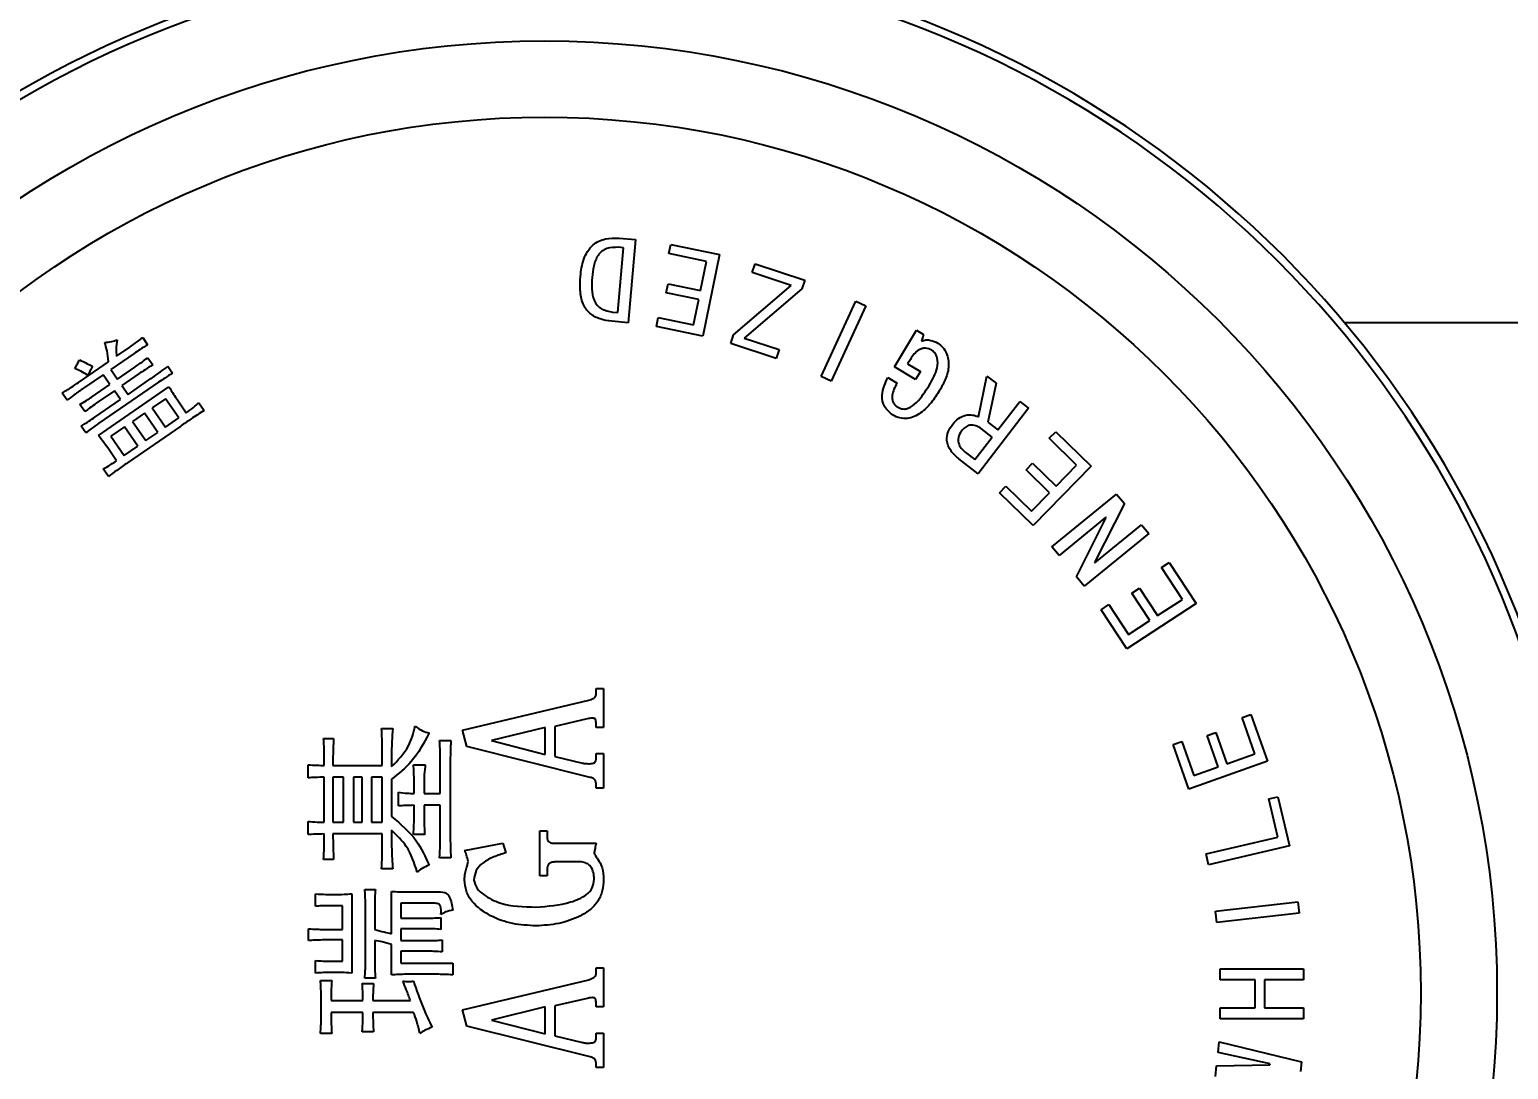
# Model space of a CAD drawing. Header units: millimetres. Extents: x 2749 to 2906, y 1537 to 1648.
# Drawn here: x 2789.11 to 2798.82, y 1620.05 to 1626.88 of the extents above; entities that cross this region are included whole.
import ezdxf

# ---------------------------------------------------------------- set-up
doc = ezdxf.new("R2010")
doc.units = ezdxf.units.MM
doc.layers.add('标注层', color=4, linetype='Continuous', lineweight=25)
doc.styles.get("Standard").update_dxf_attribs({"font": 'arial.ttf'})
doc.dimstyles.new('ISO-25', dxfattribs={"dimtxt": 2.5, "dimasz": 2.5, "dimexe": 1.25, "dimexo": 0.625, "dimtad": 1, "dimtxsty": 'Standard', "dimcen": 2.5, "dimadec": 0, "dimazin": 0, "dimtfac": 1, "dimtmove": 0, "dimatfit": 3, "dimfxl": 0, "dimarcsym": 0})

# ---------------------------------------------------------------- blocks, each defined once
blk = doc.blocks.new('*D11')
at = {"layer": 'Defpoints', "color": 0, "transparency": 16777216}
for p in [(2804.2933, 1636.02), (2804.2933, 1621.415), (2774.3933, 1620.9836)]:
    blk.add_point(p, dxfattribs=at)
at = {"layer": '标注层', "color": 0, "lineweight": -2, "transparency": 16777216}
for p, q in [((2774.3933, 1620.9836), (2774.3933, 1638.02)), ((2804.2933, 1621.415), (2804.2933, 1638.02)), ((2778.4733, 1636.02), (2800.2133, 1636.02))]:
    blk.add_line(p, q, dxfattribs=at)
at = {"layer": '标注层', "color": 0, "transparency": 16777216}
for points in [[(2778.4733, 1636.7), (2778.4733, 1635.34), (2774.3933, 1636.02)], [(2800.2133, 1636.7), (2800.2133, 1635.34), (2804.2933, 1636.02)]]:
    blk.add_solid(points, dxfattribs=at)
at = {"layer": '标注层', "color": 0, "transparency": 16777216, "insert": (2789.3433, 1639.3322), "char_height": 3.5, "attachment_point": 5}
blk.add_mtext('300', dxfattribs=at)
blk = doc.blocks.new('*D17')
at = {"layer": 'Defpoints', "color": 0, "transparency": 16777216}
for p in [(2814.8815, 1635.9828), (2804.2933, 1632.5543), (2814.8815, 1619.0984)]:
    blk.add_point(p, dxfattribs=at)
at = {"layer": '标注层', "color": 0, "lineweight": -2, "transparency": 16777216}
for p, q in [((2804.2933, 1632.5543), (2804.2933, 1637.9828)), ((2814.8815, 1619.0984), (2814.8815, 1637.9828)), ((2800.2133, 1635.9828), (2796.1333, 1635.9828)), ((2804.2933, 1635.9828), (2814.8815, 1635.9828)), ((2818.9615, 1635.9828), (2823.0415, 1635.9828))]:
    blk.add_line(p, q, dxfattribs=at)
at = {"layer": '标注层', "color": 0, "transparency": 16777216}
for points in [[(2800.2133, 1636.6628), (2800.2133, 1635.3028), (2804.2933, 1635.9828)], [(2818.9615, 1636.6628), (2818.9615, 1635.3028), (2814.8815, 1635.9828)]]:
    blk.add_solid(points, dxfattribs=at)
at = {"layer": '标注层', "color": 0, "transparency": 16777216, "insert": (2809.5874, 1639.2867), "char_height": 3.5, "attachment_point": 5}
blk.add_mtext('75', dxfattribs=at)

msp = doc.modelspace()

# ---------------------------------------------------------------- linework, layer by layer
at = {"color": 7, "linetype": 'Continuous', "lineweight": 25}
for p, q in [((2792.9754, 1625.0223), (2793.0125, 1625.4468)), ((2793.0125, 1625.4468), (2792.9774, 1625.4499)), ((2792.9827, 1625.5105), (2793.0912, 1625.501)), ((2793.0912, 1625.501), (2793.0435, 1624.9553)), ((2793.3099, 1625.4087), (2793.3221, 1625.4682)), ((2793.3221, 1625.4682), (2793.6416, 1625.4026)), ((2793.5572, 1625.3579), (2793.3099, 1625.4087)), ((2793.5181, 1625.1668), (2793.5572, 1625.3579)), ((2793.6416, 1625.4026), (2793.5317, 1624.8671)), ((2793.8571, 1625.2838), (2793.876, 1625.3416)), ((2793.876, 1625.3416), (2794.2017, 1625.2353)), ((2794.1128, 1625.2003), (2793.8571, 1625.2838)), ((2793.2928, 1625.1511), (2793.3051, 1625.2105)), ((2793.5058, 1625.1073), (2793.2928, 1625.1511)), ((2793.3051, 1625.2105), (2793.5181, 1625.1668)), ((2793.734, 1624.8761), (2794.1128, 1625.2003)), ((2794.1828, 1625.1775), (2793.8039, 1624.8533)), ((2794.2017, 1625.2353), (2794.1828, 1625.1775)), ((2793.4718, 1624.9413), (2793.5058, 1625.1073)), ((2794.308, 1624.6016), (2794.5357, 1625.0967)), ((2794.6022, 1625.0661), (2794.3746, 1624.571)), ((2794.5357, 1625.0967), (2794.6022, 1625.0661)), ((2793.0435, 1624.9553), (2792.935, 1624.9648)), ((2792.9403, 1625.0254), (2792.9754, 1625.0223)), ((2793.2278, 1624.9295), (2793.24, 1624.9889)), ((2793.24, 1624.9889), (2793.4718, 1624.9413)), ((2800.1933, 1624.9543), (2797.7433, 1624.9543)), ((2789.8569, 1624.8578), (2789.8896, 1624.8105)), ((2793.5317, 1624.8671), (2793.2278, 1624.9295)), ((2793.7151, 1624.8183), (2793.734, 1624.8761)), ((2793.8039, 1624.8533), (2794.0323, 1624.7786)), ((2794.7901, 1624.6661), (2794.935, 1624.9053)), ((2794.935, 1624.9053), (2794.9812, 1624.8773)), ((2794.9812, 1624.8773), (2794.9663, 1624.8343)), ((2789.6853, 1624.7354), (2789.7721, 1624.7952)), ((2794.0134, 1624.7208), (2793.7151, 1624.8183)), ((2794.0323, 1624.7786), (2794.0134, 1624.7208)), ((2789.4355, 1624.5631), (2789.6327, 1624.6991)), ((2789.801, 1624.7532), (2789.6485, 1624.648)), ((2789.6921, 1624.5848), (2789.8052, 1624.6628)), ((2789.89, 1624.7253), (2789.9227, 1624.678)), ((2790.0221, 1624.669), (2790.053, 1624.6242)), ((2794.9287, 1624.5822), (2794.7901, 1624.6661)), ((2794.8939, 1624.7147), (2794.8758, 1624.6848)), ((2794.8758, 1624.6848), (2794.9601, 1624.6338)), ((2789.5986, 1624.6136), (2789.4696, 1624.5246)), ((2789.9618, 1624.5652), (2789.57, 1624.2949)), ((2789.6422, 1624.5504), (2789.5986, 1624.6136)), ((2789.6485, 1624.648), (2789.6921, 1624.5848)), ((2789.8341, 1624.6208), (2789.721, 1624.5428)), ((2789.761, 1624.4848), (2789.911, 1624.5883)), ((2794.3746, 1624.571), (2794.308, 1624.6016)), ((2794.7473, 1624.5954), (2794.8071, 1624.5592)), ((2794.9601, 1624.6338), (2794.9287, 1624.5822)), ((2795.342, 1624.3377), (2795.3962, 1624.605)), ((2795.3962, 1624.605), (2795.4565, 1624.5584)), ((2789.361, 1624.4458), (2789.3284, 1624.4931)), ((2789.5212, 1624.4669), (2789.6422, 1624.5504)), ((2789.6711, 1624.5084), (2789.5527, 1624.4266)), ((2789.5668, 1624.2151), (2790.0296, 1624.5344)), ((2789.7111, 1624.4505), (2789.6711, 1624.5084)), ((2789.721, 1624.5428), (2789.761, 1624.4848)), ((2795.4565, 1624.5584), (2795.4031, 1624.3025)), ((2789.4783, 1624.3714), (2789.4456, 1624.4187)), ((2789.5428, 1624.3343), (2789.7111, 1624.4505)), ((2790.0061, 1624.456), (2789.9194, 1624.3962)), ((2789.9194, 1624.3962), (2790.0063, 1624.27)), ((2790.0931, 1624.3298), (2790.0061, 1624.456)), ((2790.0851, 1624.4484), (2790.1431, 1624.3643)), ((2790.2263, 1624.4293), (2790.2608, 1624.3793)), ((2795.6699, 1624.3934), (2795.3379, 1623.9639)), ((2795.4684, 1624.2521), (2795.6121, 1624.4381)), ((2795.6121, 1624.4381), (2795.6699, 1624.3934)), ((2789.485, 1624.2323), (2789.454, 1624.2771)), ((2789.7378, 1624.2709), (2789.6485, 1624.2093)), ((2789.8248, 1624.1447), (2789.7378, 1624.2709)), ((2790.1063, 1624.2768), (2789.7566, 1624.0356)), ((2789.8694, 1624.3617), (2789.7904, 1624.3072)), ((2789.7904, 1624.3072), (2789.8774, 1624.181)), ((2789.9563, 1624.2355), (2789.8694, 1624.3617)), ((2790.0063, 1624.27), (2790.0931, 1624.3298)), ((2795.4031, 1624.3025), (2795.4684, 1624.2521)), ((2789.6485, 1624.2093), (2789.7354, 1624.0831)), ((2789.8774, 1624.181), (2789.9563, 1624.2355)), ((2795.3171, 1624.0563), (2795.4315, 1624.2044)), ((2795.4315, 1624.2044), (2795.3612, 1624.2588)), ((2795.8055, 1624.1963), (2795.8477, 1624.2396)), ((2795.9853, 1624.0209), (2795.8055, 1624.1963)), ((2795.8477, 1624.2396), (2796.0797, 1624.0131)), ((2789.6854, 1624.0486), (2789.6274, 1624.1327)), ((2789.7354, 1624.0831), (2789.8248, 1624.1447)), ((2795.2619, 1624.099), (2795.3171, 1624.0563)), ((2789.6323, 1623.9458), (2789.5977, 1623.9958)), ((2795.3379, 1623.9639), (2795.2124, 1624.0609)), ((2795.6529, 1623.9898), (2795.6952, 1624.0331)), ((2795.8076, 1623.8389), (2795.6529, 1623.9898)), ((2795.6952, 1624.0331), (2795.8499, 1623.8822)), ((2796.0797, 1624.0131), (2795.7001, 1623.624)), ((2795.8499, 1623.8822), (2795.9853, 1624.0209)), ((2795.4794, 1623.8394), (2795.5216, 1623.8826)), ((2795.5216, 1623.8826), (2795.69, 1623.7183)), ((2795.7001, 1623.624), (2795.4794, 1623.8394)), ((2795.69, 1623.7183), (2795.8076, 1623.8389)), ((2795.8233, 1623.4841), (2796.2477, 1623.8302)), ((2796.2477, 1623.8302), (2796.2984, 1623.7682)), ((2796.2984, 1623.7682), (2796.102, 1623.3807)), ((2796.1776, 1623.678), (2795.8699, 1623.4271)), ((2795.9833, 1623.2881), (2796.1798, 1623.6755)), ((2796.104, 1623.3782), (2796.4118, 1623.6292)), ((2796.1798, 1623.6755), (2796.1776, 1623.678)), ((2796.4118, 1623.6292), (2796.4583, 1623.5721)), ((2796.4583, 1623.5721), (2796.0339, 1623.226)), ((2795.8699, 1623.4271), (2795.8233, 1623.4841)), ((2796.102, 1623.3807), (2796.104, 1623.3782)), ((2796.5414, 1623.3492), (2796.5918, 1623.3821)), ((2796.6788, 1623.1391), (2796.5414, 1623.3492)), ((2796.5918, 1623.3821), (2796.7694, 1623.1109)), ((2796.0339, 1623.226), (2795.9833, 1623.2881)), ((2796.3478, 1623.1807), (2796.3982, 1623.2137)), ((2796.3982, 1623.2137), (2796.5166, 1623.0329)), ((2796.1458, 1623.0714), (2796.1963, 1623.1044)), ((2796.1963, 1623.1044), (2796.3251, 1622.9076)), ((2796.7694, 1623.1109), (2796.3147, 1622.8134)), ((2796.4661, 1622.9999), (2796.3478, 1623.1807)), ((2796.5166, 1623.0329), (2796.6788, 1623.1391)), ((2796.3147, 1622.8134), (2796.1458, 1623.0714)), ((2796.3251, 1622.9076), (2796.4661, 1622.9999)), ((2792.8316, 1622.5145), (2792.8316, 1622.5543)), ((2792.8316, 1622.5543), (2792.881, 1622.5543)), ((2792.881, 1622.5543), (2792.881, 1622.2979)), ((2791.9563, 1622.2796), (2792.7837, 1622.4767)), ((2792.7744, 1622.3544), (2792.5604, 1622.3056)), ((2792.8316, 1622.2979), (2792.8316, 1622.3307)), ((2797.0706, 1622.3641), (2797.1278, 1622.3844)), ((2797.1553, 1622.1261), (2797.0706, 1622.3641)), ((2797.1278, 1622.3844), (2797.2372, 1622.077)), ((2791.4249, 1622.2909), (2791.4985, 1622.2909)), ((2791.9838, 1622.1727), (2791.9563, 1622.2796)), ((2792.4988, 1622.2981), (2792.1451, 1622.2118)), ((2792.4988, 1622.1215), (2792.4988, 1622.2981)), ((2792.5604, 1622.3056), (2792.5604, 1622.1082)), ((2792.881, 1622.2979), (2792.8316, 1622.2979)), ((2796.8412, 1622.2452), (2796.8984, 1622.2655)), ((2796.9142, 1622.0403), (2796.8412, 1622.2452)), ((2796.8984, 1622.2655), (2796.9714, 1622.0606)), ((2791.0442, 1622.2254), (2791.1097, 1622.2254)), ((2791.429, 1622.0494), (2791.429, 1622.1394)), ((2791.4904, 1622.1435), (2791.4904, 1622.0412)), ((2791.8056, 1622.2131), (2791.8792, 1622.2131)), ((2792.785, 1621.9724), (2791.9838, 1622.1727)), ((2792.1451, 1622.2118), (2792.4988, 1622.1215)), ((2796.6178, 1622.186), (2796.675, 1622.2063)), ((2796.7219, 1621.8936), (2796.6178, 1622.186)), ((2796.675, 1622.2063), (2796.7544, 1621.9833)), ((2790.9418, 1621.9675), (2790.9418, 1622.0535)), ((2791.0483, 1622.0494), (2791.0483, 1622.1108)), ((2791.1056, 1622.1108), (2791.1056, 1622.0494)), ((2791.1056, 1622.0494), (2791.429, 1622.0494)), ((2791.6336, 1622.0535), (2791.7114, 1622.0535)), ((2791.8097, 1621.8652), (2791.8097, 1622.0412)), ((2791.8752, 1622.0412), (2791.8752, 1621.5991)), ((2792.5604, 1622.1082), (2792.7432, 1622.0646)), ((2792.8316, 1622.0868), (2792.8316, 1622.1267)), ((2792.8316, 1622.1267), (2792.881, 1622.1267)), ((2792.881, 1622.1267), (2792.881, 1621.9009)), ((2797.2372, 1622.077), (2796.7219, 1621.8936)), ((2796.7544, 1621.9833), (2796.9142, 1622.0403)), ((2796.9714, 1622.0606), (2797.1553, 1622.1261)), ((2791.0483, 1621.6768), (2791.0483, 1621.9716)), ((2791.1752, 1621.9716), (2791.1056, 1621.9716)), ((2791.1056, 1621.9716), (2791.1056, 1621.6768)), ((2791.1752, 1621.6768), (2791.1752, 1621.9716)), ((2791.298, 1621.9716), (2791.2407, 1621.9716)), ((2791.2407, 1621.9716), (2791.2407, 1621.6768)), ((2791.298, 1621.6768), (2791.298, 1621.9716)), ((2791.429, 1621.9716), (2791.3594, 1621.9716)), ((2791.3594, 1621.9716), (2791.3594, 1621.6768)), ((2791.429, 1621.6768), (2791.429, 1621.9716)), ((2791.4904, 1621.9593), (2791.4904, 1621.7137)), ((2791.6377, 1621.8652), (2791.6377, 1621.9429)), ((2791.5354, 1621.7833), (2791.5354, 1621.8733)), ((2791.7032, 1621.9388), (2791.7032, 1621.8652)), ((2791.7032, 1621.8652), (2791.8097, 1621.8652)), ((2792.8316, 1621.9009), (2792.8316, 1621.9285)), ((2792.881, 1621.9009), (2792.8316, 1621.9009)), ((2797.2473, 1621.8291), (2797.3063, 1621.843)), ((2797.3063, 1621.843), (2797.3815, 1621.5203)), ((2791.6377, 1621.7137), (2791.6377, 1621.7874)), ((2791.8097, 1621.7874), (2791.7032, 1621.7874)), ((2791.7032, 1621.7874), (2791.7032, 1621.7219)), ((2791.8097, 1621.5991), (2791.8097, 1621.7874)), ((2797.3058, 1621.5779), (2797.2473, 1621.8291)), ((2790.9418, 1621.595), (2790.9418, 1621.6809)), ((2791.1056, 1621.6768), (2791.1752, 1621.6768)), ((2791.2407, 1621.6768), (2791.298, 1621.6768)), ((2791.3594, 1621.6768), (2791.429, 1621.6768)), ((2791.0483, 1621.5704), (2791.0483, 1621.5991)), ((2791.429, 1621.5991), (2791.1056, 1621.5991)), ((2791.429, 1621.5172), (2791.429, 1621.5991)), ((2791.4904, 1621.6236), (2791.4904, 1621.5172)), ((2791.7073, 1621.595), (2791.6336, 1621.595)), ((2792.4618, 1621.3234), (2792.4618, 1621.6203)), ((2792.4618, 1621.6203), (2792.5111, 1621.6203)), ((2792.5111, 1621.6203), (2792.5111, 1621.57)), ((2796.8343, 1621.4682), (2797.3058, 1621.5779)), ((2791.9686, 1621.4914), (2792.22, 1621.5386)), ((2792.22, 1621.5386), (2792.2399, 1621.4754)), ((2792.5566, 1621.5386), (2792.8316, 1621.5386)), ((2796.8509, 1621.3968), (2796.8343, 1621.4682)), ((2797.3815, 1621.5203), (2796.8509, 1621.3968)), ((2791.1097, 1621.4312), (2791.0442, 1621.4312)), ((2791.4985, 1621.3698), (2791.4249, 1621.3698)), ((2791.8792, 1621.4435), (2791.8056, 1621.4435)), ((2792.5111, 1621.3664), (2792.5111, 1621.3234)), ((2792.7363, 1621.4153), (2792.5612, 1621.4153)), ((2792.5111, 1621.3234), (2792.4618, 1621.3234)), ((2790.9909, 1621.1242), (2790.9909, 1621.2061)), ((2791.2284, 1621.2061), (2791.2284, 1620.6862)), ((2791.3143, 1621.2347), (2791.3839, 1621.2347)), ((2791.4904, 1620.9441), (2791.4904, 1621.2225)), ((2791.5845, 1621.2184), (2791.7892, 1621.2184)), ((2791.167, 1621.1283), (2791.0769, 1621.1283)), ((2791.167, 1620.9728), (2791.167, 1621.1283)), ((2791.3184, 1620.7435), (2791.3184, 1621.1406)), ((2791.3798, 1621.1406), (2791.3798, 1620.9728)), ((2791.7605, 1621.1447), (2791.5518, 1621.1447)), ((2791.5518, 1621.1447), (2791.5518, 1621.0464)), ((2796.8967, 1621.0915), (2797.4373, 1621.153)), ((2796.9051, 1621.0187), (2796.8967, 1621.0915)), ((2797.4457, 1621.0802), (2796.9051, 1621.0187)), ((2797.4373, 1621.153), (2797.4457, 1621.0802)), ((2790.9459, 1620.8991), (2790.9459, 1620.9768)), ((2791.0442, 1620.9728), (2791.167, 1620.9728)), ((2791.5518, 1621.0464), (2791.7237, 1621.0464)), ((2791.7237, 1620.9768), (2791.5518, 1620.9768)), ((2791.5518, 1620.9768), (2791.5518, 1620.8991)), ((2791.8138, 1621.0505), (2791.8138, 1620.9728)), ((2791.167, 1620.9032), (2791.036, 1620.9032)), ((2791.167, 1620.764), (2791.167, 1620.9032)), ((2791.3798, 1620.8991), (2791.3798, 1620.7476)), ((2791.4904, 1620.6739), (2791.4904, 1620.8745)), ((2791.5518, 1620.8991), (2791.7196, 1620.8991)), ((2791.8219, 1620.9032), (2791.8219, 1620.8254)), ((2791.7237, 1620.8295), (2791.5518, 1620.8295)), ((2791.5518, 1620.8295), (2791.5518, 1620.7517)), ((2790.9909, 1620.6862), (2790.9909, 1620.7681)), ((2791.081, 1620.764), (2791.167, 1620.764)), ((2791.5518, 1620.7517), (2791.8915, 1620.7517)), ((2791.8915, 1620.7517), (2791.8915, 1620.6739)), ((2792.8316, 1620.6802), (2792.8316, 1620.7201)), ((2792.8316, 1620.7201), (2792.881, 1620.7201)), ((2792.881, 1620.7201), (2792.881, 1620.4637)), ((2796.9275, 1620.6406), (2796.9275, 1620.714)), ((2796.9275, 1620.714), (2797.4732, 1620.714)), ((2797.4732, 1620.714), (2797.4732, 1620.6406)), ((2791.0237, 1620.6371), (2791.0974, 1620.6371)), ((2791.298, 1620.6166), (2791.3716, 1620.6166)), ((2791.3839, 1620.6535), (2791.3143, 1620.6535)), ((2791.7892, 1620.678), (2791.5886, 1620.678)), ((2791.9563, 1620.4454), (2792.7837, 1620.6425)), ((2797.1572, 1620.6406), (2796.9275, 1620.6406)), ((2797.1572, 1620.4587), (2797.1572, 1620.6406)), ((2797.4732, 1620.6406), (2797.2179, 1620.6406)), ((2797.2179, 1620.6406), (2797.2179, 1620.4587)), ((2791.0278, 1620.3833), (2791.0278, 1620.5388)), ((2791.0933, 1620.5061), (2791.3021, 1620.5061)), ((2791.3676, 1620.5061), (2791.6132, 1620.5061)), ((2792.7744, 1620.5201), (2792.5604, 1620.4714)), ((2792.8316, 1620.4637), (2792.8316, 1620.4964)), ((2791.3021, 1620.4283), (2791.0933, 1620.4283)), ((2791.6336, 1620.4283), (2791.3676, 1620.4283)), ((2791.9838, 1620.3385), (2791.9563, 1620.4454)), ((2792.4988, 1620.4639), (2792.1451, 1620.3776)), ((2792.4988, 1620.2872), (2792.4988, 1620.4639)), ((2792.5604, 1620.4714), (2792.5604, 1620.2739)), ((2792.881, 1620.4637), (2792.8316, 1620.4637)), ((2796.9275, 1620.4587), (2797.1572, 1620.4587)), ((2796.9275, 1620.3853), (2796.9275, 1620.4587)), ((2797.2179, 1620.4587), (2797.4732, 1620.4587)), ((2797.4732, 1620.4587), (2797.4732, 1620.3853)), ((2791.3716, 1620.3014), (2791.298, 1620.3014)), ((2792.785, 1620.1381), (2791.9838, 1620.3385)), ((2792.1451, 1620.3776), (2792.4988, 1620.2872)), ((2792.8316, 1620.2526), (2792.8316, 1620.2924)), ((2792.8316, 1620.2924), (2792.881, 1620.2924)), ((2792.881, 1620.2924), (2792.881, 1620.0667)), ((2797.4732, 1620.3853), (2796.9275, 1620.3853)), ((2791.0974, 1620.2891), (2791.0237, 1620.2891)), ((2792.5604, 1620.2739), (2792.7432, 1620.2304)), ((2796.9133, 1620.1649), (2796.9212, 1620.2344)), ((2796.9212, 1620.2344), (2797.4603, 1620.1027)), ((2797.2539, 1620.091), (2796.9133, 1620.1649)), ((2797.4603, 1620.1027), (2797.453, 1620.0394)), ((2792.8316, 1620.0667), (2792.8316, 1620.0942)), ((2792.881, 1620.0667), (2792.8316, 1620.0667)), ((2796.8952, 1620.0068), (2796.9032, 1620.0764)), ((2796.9032, 1620.0764), (2797.2532, 1620.0846)), ((2797.2532, 1620.0846), (2797.2539, 1620.091))]:
    msp.add_line(p, q, dxfattribs=at)
for radius in [6.25, 5.75]:
    msp.add_circle((2792.4933, 1620.5543), radius, dxfattribs=at)
for radius, start, end in [(6.85, 98.74241, 171.25759), (6.85, 8.74241, 81.25759), (6.8, 98.74241, 171.25759), (6.8, 8.74241, 81.25759)]:
    msp.add_arc((2792.4933, 1620.5543), radius, start, end, dxfattribs=at)
for points, knots in [([(2792.7292, 1625.2593), (2792.7339, 1625.2972), (2792.7431, 1625.3726), (2792.8004, 1625.4682), (2792.8926, 1625.5118), (2792.9527, 1625.5109), (2792.9827, 1625.5105)], [0, 0, 0, 0, 0.28129, 0.55958, 0.779393, 1, 1, 1, 1]), ([(2792.9774, 1625.4499), (2792.952, 1625.45), (2792.9138, 1625.4503), (2792.8689, 1625.4258), (2792.8349, 1625.3881), (2792.8146, 1625.3271), (2792.8087, 1625.2775), (2792.8058, 1625.2527)], [0, 0, 0, 0, 0.249179, 0.374265, 0.499291, 0.749143, 1, 1, 1, 1]), ([(2792.935, 1624.9648), (2792.9094, 1624.9683), (2792.8583, 1624.9753), (2792.7874, 1625.0118), (2792.7394, 1625.0815), (2792.7244, 1625.1683), (2792.7276, 1625.229), (2792.7292, 1625.2593)], [0, 0, 0, 0, 0.187082, 0.373446, 0.559264, 0.779303, 1, 1, 1, 1]), ([(2792.8058, 1625.2527), (2792.8044, 1625.2275), (2792.8015, 1625.1773), (2792.811, 1625.1133), (2792.8376, 1625.0696), (2792.877, 1625.0364), (2792.915, 1625.0298), (2792.9403, 1625.0254)], [0, 0, 0, 0, 0.250868, 0.500813, 0.625882, 0.750938, 1, 1, 1, 1]), ([(2789.7721, 1624.7952), (2789.7882, 1624.8066), (2789.8169, 1624.8268), (2789.8447, 1624.8483), (2789.8569, 1624.8578)], [0, 0, 0, 0, 0.559986, 1, 1, 1, 1]), ([(2789.6077, 1624.8255), (2789.6232, 1624.827), (2789.6509, 1624.8298), (2789.6773, 1624.8388), (2789.6889, 1624.8427)], [0, 0, 0, 0, 0.5596819, 1, 1, 1, 1]), ([(2789.6327, 1624.6991), (2789.6305, 1624.7232), (2789.6266, 1624.7662), (2789.6135, 1624.8074), (2789.6077, 1624.8255)], [0, 0, 0, 0, 0.559567, 1, 1, 1, 1]), ([(2789.6889, 1624.8427), (2789.6863, 1624.8228), (2789.6817, 1624.7871), (2789.6842, 1624.7512), (2789.6853, 1624.7354)], [0, 0, 0, 0, 0.558902, 1, 1, 1, 1]), ([(2789.8896, 1624.8105), (2789.8728, 1624.8001), (2789.8429, 1624.7816), (2789.8138, 1624.7618), (2789.801, 1624.7532)], [0, 0, 0, 0, 0.559989, 1, 1, 1, 1]), ([(2795.0343, 1624.7746), (2795.021, 1624.7807), (2795.0009, 1624.7899), (2794.9718, 1624.7863), (2794.9314, 1624.7701), (2794.9105, 1624.7393), (2794.8939, 1624.7147)], [0, 0, 0, 0, 0.2495516, 0.3752288, 0.5010211, 1, 1, 1, 1]), ([(2794.9663, 1624.8343), (2794.9763, 1624.8374), (2794.9964, 1624.8437), (2795.0344, 1624.8401), (2795.0588, 1624.8285), (2795.0737, 1624.8214)], [0, 0, 0, 0, 0.279666, 0.560309, 1, 1, 1, 1]), ([(2795.0169, 1624.5437), (2795.0392, 1624.5809), (2795.0726, 1624.6367), (2795.0752, 1624.7134), (2795.0596, 1624.7544), (2795.0427, 1624.7679), (2795.0343, 1624.7746)], [0, 0, 0, 0, 0.501068, 0.750028, 0.875194, 1, 1, 1, 1]), ([(2795.0737, 1624.8214), (2795.0854, 1624.8128), (2795.1089, 1624.7954), (2795.1383, 1624.7443), (2795.1519, 1624.6708), (2795.1279, 1624.5854), (2795.0996, 1624.5348), (2795.0855, 1624.5095)], [0, 0, 0, 0, 0.125062, 0.250173, 0.499182, 0.749209, 1, 1, 1, 1]), ([(2789.4109, 1624.6548), (2789.417, 1624.6651), (2789.428, 1624.6835), (2789.4377, 1624.7027), (2789.442, 1624.7111)], [0, 0, 0, 0, 0.560012, 1, 1, 1, 1]), ([(2789.442, 1624.7111), (2789.4582, 1624.7035), (2789.4872, 1624.6901), (2789.5159, 1624.6762), (2789.5286, 1624.6701)], [0, 0, 0, 0, 0.560001, 1, 1, 1, 1]), ([(2789.5286, 1624.6701), (2789.5225, 1624.6588), (2789.5115, 1624.6387), (2789.5012, 1624.6182), (2789.4967, 1624.6092)], [0, 0, 0, 0, 0.559994, 1, 1, 1, 1]), ([(2789.8052, 1624.6628), (2789.8212, 1624.6742), (2789.8499, 1624.6944), (2789.8778, 1624.7158), (2789.89, 1624.7253)], [0, 0, 0, 0, 0.559996, 1, 1, 1, 1]), ([(2789.9227, 1624.678), (2789.9059, 1624.6676), (2789.876, 1624.6492), (2789.8469, 1624.6294), (2789.8341, 1624.6208)], [0, 0, 0, 0, 0.560004, 1, 1, 1, 1]), ([(2789.911, 1624.5883), (2789.9319, 1624.6031), (2789.9693, 1624.6295), (2790.0059, 1624.6569), (2790.0221, 1624.669)], [0, 0, 0, 0, 0.559994, 1, 1, 1, 1]), ([(2789.3284, 1624.4931), (2789.3486, 1624.5058), (2789.3848, 1624.5284), (2789.42, 1624.5525), (2789.4355, 1624.5631)], [0, 0, 0, 0, 0.559996, 1, 1, 1, 1]), ([(2789.4967, 1624.6092), (2789.4815, 1624.6192), (2789.4543, 1624.6371), (2789.4241, 1624.6494), (2789.4109, 1624.6548)], [0, 0, 0, 0, 0.559904, 1, 1, 1, 1]), ([(2790.053, 1624.6242), (2790.0359, 1624.6134), (2790.0052, 1624.5941), (2789.975, 1624.5741), (2789.9618, 1624.5652)], [0, 0, 0, 0, 0.560006, 1, 1, 1, 1]), ([(2794.7802, 1624.3489), (2794.7593, 1624.3654), (2794.7176, 1624.3984), (2794.7003, 1624.497), (2794.7295, 1624.5581), (2794.7473, 1624.5954)], [0, 0, 0, 0, 0.27994, 0.559897, 1, 1, 1, 1]), ([(2789.4696, 1624.5246), (2789.449, 1624.5103), (2789.4123, 1624.4848), (2789.3767, 1624.4578), (2789.361, 1624.4458)], [0, 0, 0, 0, 0.559998, 1, 1, 1, 1]), ([(2789.4456, 1624.4187), (2789.4599, 1624.4274), (2789.4854, 1624.443), (2789.5102, 1624.4596), (2789.5212, 1624.4669)], [0, 0, 0, 0, 0.560004, 1, 1, 1, 1]), ([(2790.0296, 1624.5344), (2790.0397, 1624.5181), (2790.0576, 1624.4891), (2790.0767, 1624.4609), (2790.0851, 1624.4484)], [0, 0, 0, 0, 0.560008, 1, 1, 1, 1]), ([(2794.8071, 1624.5592), (2794.7925, 1624.5325), (2794.7743, 1624.4991), (2794.774, 1624.454), (2794.7801, 1624.4322), (2794.7929, 1624.4133), (2794.8052, 1624.4048), (2794.8114, 1624.4005)], [0, 0, 0, 0, 0.4988178, 0.6242113, 0.7494384, 0.8746286, 1, 1, 1, 1]), ([(2795.0855, 1624.5095), (2795.068, 1624.4824), (2795.0329, 1624.4284), (2794.9654, 1624.3585), (2794.8893, 1624.3235), (2794.8235, 1624.3269), (2794.7946, 1624.3416), (2794.7802, 1624.3489)], [0, 0, 0, 0, 0.2509188, 0.5013336, 0.7498415, 0.8748364, 1, 1, 1, 1]), ([(2794.8114, 1624.4005), (2794.822, 1624.3955), (2794.8432, 1624.3856), (2794.8909, 1624.3933), (2794.9557, 1624.4455), (2794.9924, 1624.5043), (2795.0169, 1624.5437)], [0, 0, 0, 0, 0.124786, 0.249515, 0.498608, 1, 1, 1, 1]), ([(2789.5527, 1624.4266), (2789.5386, 1624.4165), (2789.5134, 1624.3986), (2789.489, 1624.3797), (2789.4783, 1624.3714)], [0, 0, 0, 0, 0.559988, 1, 1, 1, 1]), ([(2790.2608, 1624.3793), (2790.2317, 1624.3606), (2790.1797, 1624.3272), (2790.1287, 1624.2922), (2790.1063, 1624.2768)], [0, 0, 0, 0, 0.559987, 1, 1, 1, 1]), ([(2790.1431, 1624.3643), (2790.1593, 1624.3756), (2790.1881, 1624.3959), (2790.2146, 1624.4191), (2790.2263, 1624.4293)], [0, 0, 0, 0, 0.560031, 1, 1, 1, 1]), ([(2789.454, 1624.2771), (2789.4709, 1624.2873), (2789.501, 1624.3056), (2789.53, 1624.3255), (2789.5428, 1624.3343)], [0, 0, 0, 0, 0.559982, 1, 1, 1, 1]), ([(2789.57, 1624.2949), (2789.5538, 1624.2836), (2789.525, 1624.2634), (2789.4972, 1624.2418), (2789.485, 1624.2323)], [0, 0, 0, 0, 0.559986, 1, 1, 1, 1]), ([(2795.2124, 1624.0609), (2795.1939, 1624.0773), (2795.157, 1624.1099), (2795.1277, 1624.1759), (2795.1386, 1624.2409), (2795.1607, 1624.2728), (2795.1718, 1624.2888)], [0, 0, 0, 0, 0.280709, 0.559866, 0.779277, 1, 1, 1, 1]), ([(2795.1718, 1624.2888), (2795.1836, 1624.3025), (2795.2072, 1624.33), (2795.2549, 1624.3496), (2795.3018, 1624.3518), (2795.3286, 1624.3424), (2795.342, 1624.3377)], [0, 0, 0, 0, 0.280364, 0.559206, 0.779741, 1, 1, 1, 1]), ([(2795.3612, 1624.2588), (2795.3493, 1624.2663), (2795.3255, 1624.2812), (2795.2846, 1624.2863), (2795.2511, 1624.2694), (2795.2368, 1624.2526), (2795.2296, 1624.2441)], [0, 0, 0, 0, 0.280425, 0.55968, 0.779195, 1, 1, 1, 1]), ([(2789.6274, 1624.1327), (2789.6164, 1624.1484), (2789.5968, 1624.1763), (2789.576, 1624.2033), (2789.5668, 1624.2151)], [0, 0, 0, 0, 0.55999, 1, 1, 1, 1]), ([(2795.2296, 1624.2441), (2795.221, 1624.2306), (2795.2038, 1624.2035), (2795.2105, 1624.1427), (2795.2424, 1624.1156), (2795.2619, 1624.099)], [0, 0, 0, 0, 0.280695, 0.559535, 1, 1, 1, 1]), ([(2789.5977, 1623.9958), (2789.6146, 1624.0049), (2789.6446, 1624.0212), (2789.673, 1624.0402), (2789.6854, 1624.0486)], [0, 0, 0, 0, 0.5599437, 1, 1, 1, 1]), ([(2789.7566, 1624.0356), (2789.7331, 1624.0193), (2789.6911, 1623.9901), (2789.6502, 1623.9593), (2789.6323, 1623.9458)], [0, 0, 0, 0, 0.560001, 1, 1, 1, 1]), ([(2792.7837, 1622.4767), (2792.7953, 1622.4803), (2792.8114, 1622.4854), (2792.8283, 1622.5003), (2792.8305, 1622.5097), (2792.8316, 1622.5145)], [0, 0, 0, 0, 0.560489, 0.780118, 1, 1, 1, 1]), ([(2792.8076, 1622.3592), (2792.8013, 1622.359), (2792.79, 1622.3587), (2792.7792, 1622.3557), (2792.7744, 1622.3544)], [0, 0, 0, 0, 0.559753, 1, 1, 1, 1]), ([(2792.8316, 1622.3307), (2792.8314, 1622.3353), (2792.8312, 1622.3417), (2792.8292, 1622.3497), (2792.8256, 1622.3559), (2792.8171, 1622.3585), (2792.8108, 1622.359), (2792.8076, 1622.3592)], [0, 0, 0, 0, 0.3133769, 0.4379704, 0.5601108, 0.7793988, 1, 1, 1, 1]), ([(2791.429, 1622.1394), (2791.4288, 1622.1677), (2791.4285, 1622.2182), (2791.426, 1622.2687), (2791.4249, 1622.2909)], [0, 0, 0, 0, 0.560004, 1, 1, 1, 1]), ([(2791.4904, 1622.0412), (2791.532, 1622.0838), (2791.6063, 1622.1599), (2791.6338, 1622.2622), (2791.6459, 1622.3073)], [0, 0, 0, 0, 0.5596377, 1, 1, 1, 1]), ([(2791.4985, 1622.2909), (2791.4958, 1622.2634), (2791.4908, 1622.2144), (2791.4905, 1622.1652), (2791.4904, 1622.1435)], [0, 0, 0, 0, 0.559964, 1, 1, 1, 1]), ([(2791.736, 1622.2622), (2791.7015, 1622.1961), (2791.64, 1622.078), (2791.5361, 1621.9956), (2791.4904, 1621.9593)], [0, 0, 0, 0, 0.560091, 1, 1, 1, 1]), ([(2791.6459, 1622.3073), (2791.6612, 1622.2957), (2791.6885, 1622.275), (2791.7215, 1622.2661), (2791.736, 1622.2622)], [0, 0, 0, 0, 0.560083, 1, 1, 1, 1]), ([(2791.0483, 1622.1108), (2791.0479, 1622.1322), (2791.0473, 1622.1704), (2791.0451, 1622.2086), (2791.0442, 1622.2254)], [0, 0, 0, 0, 0.559995, 1, 1, 1, 1]), ([(2791.1097, 1622.2254), (2791.1085, 1622.204), (2791.1064, 1622.1658), (2791.1058, 1622.1276), (2791.1056, 1622.1108)], [0, 0, 0, 0, 0.560001, 1, 1, 1, 1]), ([(2791.8097, 1622.0412), (2791.8095, 1622.0733), (2791.8092, 1622.1306), (2791.8067, 1622.1879), (2791.8056, 1622.2131)], [0, 0, 0, 0, 0.560004, 1, 1, 1, 1]), ([(2791.8792, 1622.2131), (2791.8779, 1622.181), (2791.8755, 1622.1237), (2791.8753, 1622.0664), (2791.8752, 1622.0412)], [0, 0, 0, 0, 0.559992, 1, 1, 1, 1]), ([(2790.9418, 1622.0535), (2790.9617, 1622.0522), (2790.9971, 1622.0499), (2791.0326, 1622.0495), (2791.0483, 1622.0494)], [0, 0, 0, 0, 0.55998, 1, 1, 1, 1]), ([(2791.6377, 1621.9429), (2791.6375, 1621.9636), (2791.6371, 1622.0005), (2791.6347, 1622.0373), (2791.6336, 1622.0535)], [0, 0, 0, 0, 0.559983, 1, 1, 1, 1]), ([(2791.7114, 1622.0535), (2791.7087, 1622.0321), (2791.7038, 1621.9941), (2791.7034, 1621.9557), (2791.7032, 1621.9388)], [0, 0, 0, 0, 0.559956, 1, 1, 1, 1]), ([(2792.7432, 1622.0646), (2792.7503, 1622.0633), (2792.763, 1622.061), (2792.7759, 1622.0605), (2792.7816, 1622.0602)], [0, 0, 0, 0, 0.5599456, 1, 1, 1, 1]), ([(2792.7816, 1622.0602), (2792.7922, 1622.0607), (2792.8055, 1622.0614), (2792.8206, 1622.0668), (2792.8271, 1622.0716), (2792.8311, 1622.0788), (2792.8315, 1622.0841), (2792.8316, 1622.0868)], [0, 0, 0, 0, 0.499684, 0.625257, 0.749924, 0.874881, 1, 1, 1, 1]), ([(2791.0483, 1621.9716), (2791.0284, 1621.9714), (2790.9928, 1621.9711), (2790.9574, 1621.9686), (2790.9418, 1621.9675)], [0, 0, 0, 0, 0.560009, 1, 1, 1, 1]), ([(2792.8316, 1621.9285), (2792.8309, 1621.9352), (2792.8294, 1621.9485), (2792.8125, 1621.9672), (2792.7955, 1621.9704), (2792.785, 1621.9724)], [0, 0, 0, 0, 0.281219, 0.559867, 1, 1, 1, 1]), ([(2791.5354, 1621.8733), (2791.5544, 1621.8706), (2791.5884, 1621.8658), (2791.6226, 1621.8653), (2791.6377, 1621.8652)], [0, 0, 0, 0, 0.559946, 1, 1, 1, 1]), ([(2791.6377, 1621.7874), (2791.6186, 1621.787), (2791.5845, 1621.7864), (2791.5504, 1621.7842), (2791.5354, 1621.7833)], [0, 0, 0, 0, 0.559994, 1, 1, 1, 1]), ([(2790.9418, 1621.6809), (2790.9617, 1621.6796), (2790.9971, 1621.6773), (2791.0326, 1621.677), (2791.0483, 1621.6768)], [0, 0, 0, 0, 0.55998, 1, 1, 1, 1]), ([(2791.4904, 1621.7137), (2791.5495, 1621.6641), (2791.6553, 1621.5754), (2791.7113, 1621.4498), (2791.736, 1621.3944)], [0, 0, 0, 0, 0.558753, 1, 1, 1, 1]), ([(2791.6336, 1621.595), (2791.6349, 1621.6171), (2791.6373, 1621.6567), (2791.6376, 1621.6963), (2791.6377, 1621.7137)], [0, 0, 0, 0, 0.5599806, 1, 1, 1, 1]), ([(2791.7032, 1621.7219), (2791.7034, 1621.6982), (2791.7037, 1621.6558), (2791.7062, 1621.6136), (2791.7073, 1621.595)], [0, 0, 0, 0, 0.560007, 1, 1, 1, 1]), ([(2791.0483, 1621.5991), (2791.0284, 1621.5989), (2790.9928, 1621.5986), (2790.9574, 1621.5961), (2790.9418, 1621.595)], [0, 0, 0, 0, 0.560009, 1, 1, 1, 1]), ([(2791.0442, 1621.4312), (2791.0455, 1621.4572), (2791.0478, 1621.5036), (2791.0481, 1621.55), (2791.0483, 1621.5704)], [0, 0, 0, 0, 0.5599884, 1, 1, 1, 1]), ([(2791.1056, 1621.5991), (2791.1057, 1621.5677), (2791.1059, 1621.5117), (2791.1085, 1621.4558), (2791.1097, 1621.4312)], [0, 0, 0, 0, 0.5600076, 1, 1, 1, 1]), ([(2791.6582, 1621.3494), (2791.639, 1621.4085), (2791.6047, 1621.5138), (2791.5252, 1621.5901), (2791.4904, 1621.6236)], [0, 0, 0, 0, 0.561222, 1, 1, 1, 1]), ([(2791.8056, 1621.4435), (2791.8069, 1621.4725), (2791.8093, 1621.5244), (2791.8095, 1621.5762), (2791.8097, 1621.5991)], [0, 0, 0, 0, 0.55999, 1, 1, 1, 1]), ([(2791.8752, 1621.5991), (2791.8754, 1621.57), (2791.8757, 1621.5181), (2791.8782, 1621.4663), (2791.8792, 1621.4435)], [0, 0, 0, 0, 0.560003, 1, 1, 1, 1]), ([(2792.5111, 1621.57), (2792.5113, 1621.5674), (2792.5118, 1621.5622), (2792.5164, 1621.5528), (2792.5259, 1621.5434), (2792.5411, 1621.5391), (2792.5514, 1621.5387), (2792.5566, 1621.5386)], [0, 0, 0, 0, 0.125882, 0.251222, 0.500471, 0.749934, 1, 1, 1, 1]), ([(2791.4249, 1621.3698), (2791.4262, 1621.3973), (2791.4285, 1621.4464), (2791.4288, 1621.4956), (2791.429, 1621.5172)], [0, 0, 0, 0, 0.55999, 1, 1, 1, 1]), ([(2791.4904, 1621.5172), (2791.4908, 1621.4896), (2791.4915, 1621.4404), (2791.4964, 1621.3914), (2791.4985, 1621.3698)], [0, 0, 0, 0, 0.559951, 1, 1, 1, 1]), ([(2791.9933, 1621.4188), (2791.9898, 1621.4327), (2791.9835, 1621.4575), (2791.9732, 1621.481), (2791.9686, 1621.4914)], [0, 0, 0, 0, 0.558272, 1, 1, 1, 1]), ([(2792.2399, 1621.4754), (2792.2134, 1621.4671), (2792.1604, 1621.4504), (2792.0911, 1621.4161), (2792.0394, 1621.3623), (2792.0333, 1621.3185), (2792.0303, 1621.2966)], [0, 0, 0, 0, 0.281143, 0.561734, 0.781208, 1, 1, 1, 1]), ([(2792.8316, 1621.5386), (2792.8295, 1621.5273), (2792.8258, 1621.5072), (2792.8213, 1621.4872), (2792.8193, 1621.4785)], [0, 0, 0, 0, 0.560907, 1, 1, 1, 1]), ([(2792.8193, 1621.4785), (2792.8194, 1621.4745), (2792.8195, 1621.4675), (2792.8243, 1621.4624), (2792.8264, 1621.4602)], [0, 0, 0, 0, 0.559098, 1, 1, 1, 1]), ([(2792.8264, 1621.4602), (2792.8448, 1621.4333), (2792.8777, 1621.3851), (2792.88, 1621.3272), (2792.881, 1621.3016)], [0, 0, 0, 0, 0.5586301, 1, 1, 1, 1]), ([(2791.736, 1621.3944), (2791.7204, 1621.3878), (2791.6926, 1621.3759), (2791.6687, 1621.3575), (2791.6582, 1621.3494)], [0, 0, 0, 0, 0.559724, 1, 1, 1, 1]), ([(2791.9686, 1621.2987), (2791.9696, 1621.3134), (2791.9712, 1621.3395), (2791.9784, 1621.3647), (2791.9815, 1621.3758)], [0, 0, 0, 0, 0.559728, 1, 1, 1, 1]), ([(2791.9815, 1621.3758), (2791.9843, 1621.3837), (2791.9891, 1621.3978), (2791.992, 1621.4123), (2791.9933, 1621.4188)], [0, 0, 0, 0, 0.560487, 1, 1, 1, 1]), ([(2792.5612, 1621.4153), (2792.5536, 1621.415), (2792.5385, 1621.4144), (2792.5193, 1621.4027), (2792.512, 1621.3841), (2792.5114, 1621.3723), (2792.5111, 1621.3664)], [0, 0, 0, 0, 0.281034, 0.559083, 0.779083, 1, 1, 1, 1]), ([(2792.8193, 1621.3014), (2792.8186, 1621.3161), (2792.8172, 1621.3454), (2792.801, 1621.3843), (2792.7706, 1621.4091), (2792.7477, 1621.4132), (2792.7363, 1621.4153)], [0, 0, 0, 0, 0.280921, 0.560477, 0.779877, 1, 1, 1, 1]), ([(2792.4375, 1620.9961), (2792.3861, 1620.9988), (2792.2834, 1621.0041), (2792.1372, 1621.0564), (2792.03, 1621.1315), (2791.9757, 1621.2216), (2791.971, 1621.273), (2791.9686, 1621.2987)], [0, 0, 0, 0, 0.250502, 0.500764, 0.750092, 0.875058, 1, 1, 1, 1]), ([(2792.0303, 1621.2966), (2792.0357, 1621.2773), (2792.0466, 1621.2384), (2792.1101, 1621.1866), (2792.2352, 1621.1233), (2792.3565, 1621.1209), (2792.4375, 1621.1194)], [0, 0, 0, 0, 0.123503, 0.248867, 0.498938, 1, 1, 1, 1]), ([(2792.881, 1621.3016), (2792.8795, 1621.2765), (2792.8765, 1621.2262), (2792.846, 1621.1557), (2792.7946, 1621.0992), (2792.7076, 1621.0483), (2792.5882, 1621.005), (2792.4877, 1620.9991), (2792.4375, 1620.9961)], [0, 0, 0, 0, 0.125038, 0.249874, 0.374768, 0.49985, 0.749889, 1, 1, 1, 1]), ([(2792.4375, 1621.1194), (2792.5143, 1621.1254), (2792.6295, 1621.1344), (2792.7564, 1621.1851), (2792.8117, 1621.2432), (2792.8168, 1621.2821), (2792.8193, 1621.3014)], [0, 0, 0, 0, 0.500529, 0.750512, 0.87539, 1, 1, 1, 1]), ([(2790.9909, 1621.2061), (2791.0138, 1621.2047), (2791.0547, 1621.2021), (2791.0957, 1621.202), (2791.1138, 1621.202)], [0, 0, 0, 0, 0.5599548, 1, 1, 1, 1]), ([(2791.1138, 1621.202), (2791.1352, 1621.202), (2791.1734, 1621.2021), (2791.2116, 1621.2049), (2791.2284, 1621.2061)], [0, 0, 0, 0, 0.560042, 1, 1, 1, 1]), ([(2791.3184, 1621.1406), (2791.3182, 1621.1582), (2791.3177, 1621.1896), (2791.3154, 1621.221), (2791.3143, 1621.2347)], [0, 0, 0, 0, 0.559973, 1, 1, 1, 1]), ([(2791.3839, 1621.2347), (2791.3826, 1621.2172), (2791.3803, 1621.1858), (2791.38, 1621.1544), (2791.3798, 1621.1406)], [0, 0, 0, 0, 0.559968, 1, 1, 1, 1]), ([(2791.4904, 1621.2225), (2791.5079, 1621.2211), (2791.5393, 1621.2187), (2791.5707, 1621.2185), (2791.5845, 1621.2184)], [0, 0, 0, 0, 0.559968, 1, 1, 1, 1]), ([(2791.7892, 1621.2184), (2791.8044, 1621.2188), (2791.8271, 1621.2195), (2791.8567, 1621.2079), (2791.8806, 1621.1673), (2791.8867, 1621.1297), (2791.8915, 1621.0997)], [0, 0, 0, 0, 0.249973, 0.374722, 0.498913, 1, 1, 1, 1]), ([(2791.0769, 1621.1283), (2791.0608, 1621.1281), (2791.0321, 1621.1277), (2791.0035, 1621.1253), (2790.9909, 1621.1242)], [0, 0, 0, 0, 0.559972, 1, 1, 1, 1]), ([(2791.8138, 1621.071), (2791.8148, 1621.0899), (2791.816, 1621.1112), (2791.8077, 1621.1337), (2791.7999, 1621.1396), (2791.784, 1621.1441), (2791.7699, 1621.1445), (2791.7605, 1621.1447)], [0, 0, 0, 0, 0.500222, 0.562501, 0.624984, 0.749863, 1, 1, 1, 1]), ([(2791.8915, 1621.0997), (2791.8762, 1621.0963), (2791.8489, 1621.0904), (2791.8245, 1621.0769), (2791.8138, 1621.071)], [0, 0, 0, 0, 0.559957, 1, 1, 1, 1]), ([(2790.9459, 1620.9768), (2790.9642, 1620.9756), (2790.9969, 1620.9733), (2791.0297, 1620.9729), (2791.0442, 1620.9728)], [0, 0, 0, 0, 0.559977, 1, 1, 1, 1]), ([(2791.3798, 1620.9728), (2791.4004, 1620.967), (2791.437, 1620.9568), (2791.4741, 1620.948), (2791.4904, 1620.9441)], [0, 0, 0, 0, 0.559993, 1, 1, 1, 1]), ([(2791.7237, 1621.0464), (2791.7405, 1621.0466), (2791.7706, 1621.0469), (2791.8006, 1621.0494), (2791.8138, 1621.0505)], [0, 0, 0, 0, 0.5600147, 1, 1, 1, 1]), ([(2791.8138, 1620.9728), (2791.797, 1620.9741), (2791.767, 1620.9766), (2791.7369, 1620.9768), (2791.7237, 1620.9768)], [0, 0, 0, 0, 0.559956, 1, 1, 1, 1]), ([(2791.036, 1620.9032), (2791.0191, 1620.9029), (2790.9891, 1620.9025), (2790.9591, 1620.9001), (2790.9459, 1620.8991)], [0, 0, 0, 0, 0.559972, 1, 1, 1, 1]), ([(2791.4904, 1620.8745), (2791.4699, 1620.8801), (2791.4335, 1620.89), (2791.3962, 1620.8963), (2791.3798, 1620.8991)], [0, 0, 0, 0, 0.559991, 1, 1, 1, 1]), ([(2791.7196, 1620.8991), (2791.7387, 1620.8993), (2791.7729, 1620.8997), (2791.8069, 1620.9021), (2791.8219, 1620.9032)], [0, 0, 0, 0, 0.55998, 1, 1, 1, 1]), ([(2791.8219, 1620.8254), (2791.8036, 1620.8267), (2791.7709, 1620.8291), (2791.7381, 1620.8294), (2791.7237, 1620.8295)], [0, 0, 0, 0, 0.559978, 1, 1, 1, 1]), ([(2790.9909, 1620.7681), (2791.0077, 1620.7668), (2791.0377, 1620.7645), (2791.0678, 1620.7641), (2791.081, 1620.764)], [0, 0, 0, 0, 0.559972, 1, 1, 1, 1]), ([(2791.1097, 1620.6903), (2791.0875, 1620.6902), (2791.0479, 1620.69), (2791.0083, 1620.6874), (2790.9909, 1620.6862)], [0, 0, 0, 0, 0.560023, 1, 1, 1, 1]), ([(2791.2284, 1620.6862), (2791.2062, 1620.6876), (2791.1667, 1620.6901), (2791.1271, 1620.6902), (2791.1097, 1620.6903)], [0, 0, 0, 0, 0.559966, 1, 1, 1, 1]), ([(2791.3143, 1620.6535), (2791.3157, 1620.6702), (2791.318, 1620.7002), (2791.3183, 1620.7303), (2791.3184, 1620.7435)], [0, 0, 0, 0, 0.559972, 1, 1, 1, 1]), ([(2791.3798, 1620.7476), (2791.3801, 1620.73), (2791.3806, 1620.6986), (2791.3829, 1620.6672), (2791.3839, 1620.6535)], [0, 0, 0, 0, 0.559973, 1, 1, 1, 1]), ([(2792.7837, 1620.6425), (2792.7953, 1620.6461), (2792.8114, 1620.6512), (2792.8283, 1620.6661), (2792.8305, 1620.6755), (2792.8316, 1620.6802)], [0, 0, 0, 0, 0.560489, 0.780118, 1, 1, 1, 1]), ([(2791.0278, 1620.5388), (2791.0275, 1620.5572), (2791.0271, 1620.59), (2791.0247, 1620.6227), (2791.0237, 1620.6371)], [0, 0, 0, 0, 0.559976, 1, 1, 1, 1]), ([(2791.0974, 1620.6371), (2791.096, 1620.6126), (2791.0936, 1620.569), (2791.0934, 1620.5253), (2791.0933, 1620.5061)], [0, 0, 0, 0, 0.559978, 1, 1, 1, 1]), ([(2791.3021, 1620.5061), (2791.3018, 1620.5267), (2791.3013, 1620.5636), (2791.299, 1620.6004), (2791.298, 1620.6166)], [0, 0, 0, 0, 0.55998, 1, 1, 1, 1]), ([(2791.3716, 1620.6166), (2791.3704, 1620.596), (2791.3681, 1620.5592), (2791.3677, 1620.5223), (2791.3676, 1620.5061)], [0, 0, 0, 0, 0.559985, 1, 1, 1, 1]), ([(2791.5886, 1620.678), (2791.5702, 1620.6778), (2791.5375, 1620.6774), (2791.5048, 1620.675), (2791.4904, 1620.6739)], [0, 0, 0, 0, 0.559976, 1, 1, 1, 1]), ([(2791.6132, 1620.5061), (2791.6046, 1620.53), (2791.5892, 1620.5727), (2791.5717, 1620.6146), (2791.564, 1620.633)], [0, 0, 0, 0, 0.560001, 1, 1, 1, 1]), ([(2791.564, 1620.633), (2791.577, 1620.6319), (2791.6003, 1620.63), (2791.6234, 1620.6321), (2791.6336, 1620.633)], [0, 0, 0, 0, 0.559996, 1, 1, 1, 1]), ([(2791.6336, 1620.633), (2791.6533, 1620.5751), (2791.6885, 1620.4718), (2791.7357, 1620.3734), (2791.7564, 1620.3301)], [0, 0, 0, 0, 0.560036, 1, 1, 1, 1]), ([(2791.8915, 1620.6739), (2791.8724, 1620.6752), (2791.8384, 1620.6776), (2791.8042, 1620.6779), (2791.7892, 1620.678)], [0, 0, 0, 0, 0.559973, 1, 1, 1, 1]), ([(2792.8076, 1620.5249), (2792.8013, 1620.5248), (2792.79, 1620.5245), (2792.7792, 1620.5215), (2792.7744, 1620.5201)], [0, 0, 0, 0, 0.559753, 1, 1, 1, 1]), ([(2792.8316, 1620.4964), (2792.8314, 1620.501), (2792.8312, 1620.5075), (2792.8292, 1620.5155), (2792.8256, 1620.5216), (2792.8171, 1620.5243), (2792.8108, 1620.5247), (2792.8076, 1620.5249)], [0, 0, 0, 0, 0.313377, 0.43797, 0.560111, 0.779399, 1, 1, 1, 1]), ([(2791.0933, 1620.4283), (2791.0934, 1620.4023), (2791.0936, 1620.3559), (2791.0962, 1620.3095), (2791.0974, 1620.2891)], [0, 0, 0, 0, 0.5600114, 1, 1, 1, 1]), ([(2791.298, 1620.3014), (2791.2993, 1620.3251), (2791.3016, 1620.3673), (2791.3019, 1620.4097), (2791.3021, 1620.4283)], [0, 0, 0, 0, 0.559983, 1, 1, 1, 1]), ([(2791.3676, 1620.4283), (2791.3677, 1620.4046), (2791.368, 1620.3623), (2791.3705, 1620.32), (2791.3716, 1620.3014)], [0, 0, 0, 0, 0.560007, 1, 1, 1, 1]), ([(2791.6746, 1620.2891), (2791.669, 1620.3157), (2791.659, 1620.3632), (2791.6414, 1620.4084), (2791.6336, 1620.4283)], [0, 0, 0, 0, 0.559824, 1, 1, 1, 1]), ([(2791.0237, 1620.2891), (2791.0249, 1620.3067), (2791.027, 1620.338), (2791.0275, 1620.3695), (2791.0278, 1620.3833)], [0, 0, 0, 0, 0.560001, 1, 1, 1, 1]), ([(2791.7564, 1620.3301), (2791.7403, 1620.3242), (2791.7114, 1620.3136), (2791.6858, 1620.2966), (2791.6746, 1620.2891)], [0, 0, 0, 0, 0.559812, 1, 1, 1, 1]), ([(2792.7432, 1620.2304), (2792.7503, 1620.2291), (2792.763, 1620.2267), (2792.7759, 1620.2262), (2792.7816, 1620.226)], [0, 0, 0, 0, 0.559946, 1, 1, 1, 1]), ([(2792.7816, 1620.226), (2792.7922, 1620.2265), (2792.8055, 1620.2272), (2792.8206, 1620.2325), (2792.8271, 1620.2374), (2792.8311, 1620.2446), (2792.8315, 1620.2499), (2792.8316, 1620.2526)], [0, 0, 0, 0, 0.499684, 0.625257, 0.749924, 0.874881, 1, 1, 1, 1]), ([(2792.8316, 1620.0942), (2792.8309, 1620.1009), (2792.8294, 1620.1142), (2792.8125, 1620.133), (2792.7955, 1620.1362), (2792.785, 1620.1381)], [0, 0, 0, 0, 0.2812186, 0.5598675, 1, 1, 1, 1])]:
    msp.add_open_spline(points, degree=3, knots=knots, dxfattribs=at)

# ---------------------------------------------------------------- dimensions: what is measured, and where the dimension line sits
at = {"layer": '标注层'}
dim = msp.add_linear_dim(base=(2804.2933, 1636.02), p1=(2774.3933, 1620.9836), p2=(2804.2933, 1621.415), text='300', dimstyle='ISO-25', override={"dimtxt": 3.5, "dimasz": 4.08, "dimexe": 2, "dimexo": 0, "dimgap": 1.524, "dimtih": 1, "dimtoh": 1, "dimlfac": 10, "dimzin": 0, "dimadec": 2, "dimtzin": 0}, dxfattribs=at)
dim.commit()
dim.dimension.update_dxf_attribs({"geometry": '*D11', "text_midpoint": (2789.3433, 1639.3322)})
dim = msp.add_linear_dim(base=(2814.8815, 1635.9828), p1=(2804.2933, 1632.5543), p2=(2814.8815, 1619.0984), text='75', dimstyle='ISO-25', override={"dimtxt": 3.5, "dimasz": 4.08, "dimexe": 2, "dimexo": 0, "dimgap": 1.524, "dimtih": 1, "dimtoh": 1, "dimlfac": 10, "dimzin": 0, "dimadec": 2, "dimtzin": 0}, dxfattribs=at)
dim.commit()
dim.dimension.update_dxf_attribs({"geometry": '*D17', "text_midpoint": (2809.5874, 1635.9828), "dimtype": 160})

doc.saveas('drawing.dxf')
